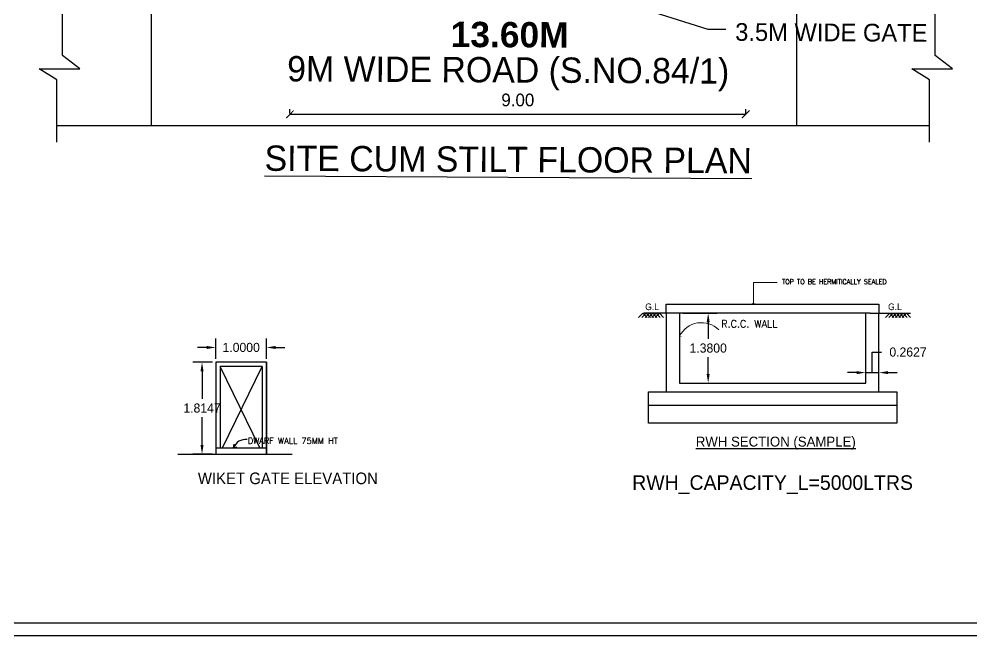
# Model space of a CAD drawing. Header units: metres. Extents: x 0 to 118, y 0 to 55.
# Drawn here: x 18.42 to 37.24, y 0 to 12.18 of the extents above; entities that cross this region are included whole.
import ezdxf
from ezdxf import colors
from ezdxf.entities.mleader import LeaderData, LeaderLine
from ezdxf.enums import TextEntityAlignment as Align
from ezdxf.math import Vec2, Vec3

# ---------------------------------------------------------------- set-up
doc = ezdxf.new("R2010")
doc.units = ezdxf.units.M
doc.header["$LTSCALE"] = 25
doc.header["$MEASUREMENT"] = 0
doc.linetypes.add('DOT2', pattern=[0.125, 0, -0.125])
for name, color, linetype in [('DIM', 8, 'Continuous'), ('NOTIFIED_ROAD', 1, 'Continuous'), ('RWH', 7, 'Continuous'), ('TE', 7, 'Continuous'), ('TEXT', 4, 'Continuous'), ('WAL', 1, 'Continuous'), ('WALL', 125, 'Continuous'), ('WICKET_GATE', 57, 'Continuous')]:
    doc.layers.add(name, color=color, linetype=linetype)
doc.layers.add('FURN', color=33, linetype='Continuous', lineweight=18)
doc.styles.add('Arial-Bold', font='arialbd.ttf', dxfattribs={"height": 10})
doc.styles.add('T', font='ROMI____.pfb', dxfattribs={"width": 1.2, "height": 24})
doc.styles.add('T1', font='ROMANS.shx', dxfattribs={"width": 0.96, "height": 4})
doc.styles.add('UATEXT', font='GOTHIC.TTF')
doc.styles.add('USA TEXT', font='GOTHIC.TTF')
doc.dimstyles.new('1-200-GD', dxfattribs={"dimtxt": 0.25, "dimasz": 0.15, "dimexe": 0.1, "dimexo": 0.06, "dimgap": 0.15, "dimtad": 1, "dimzin": 3, "dimdsep": 46, "dimtxsty": 'USA TEXT', "dimblk": 'ARCHTICK', "dimcen": 0, "dimclrd": 252, "dimclrt": 12, "dimadec": 0, "dimazin": 0, "dimtfac": 1, "dimtix": 1, "dimtmove": 2, "dimatfit": 3, "dimldrblk": 'OPEN90', "dimfxl": 0, "dimtolj": 1, "dimtzin": 0, "dimarcsym": 0})
doc.dimstyles.get("Standard").update_dxf_attribs({"dimtxt": 0.18, "dimasz": 0.18, "dimexe": 0.18, "dimexo": 0.0625, "dimgap": 0.09, "dimtad": 0, "dimtih": 1, "dimtoh": 1, "dimdec": 4, "dimzin": 0, "dimdsep": 46, "dimtxsty": 'Standard', "dimcen": 0.09, "dimadec": 0, "dimazin": 0, "dimtfac": 1, "dimtdec": 4, "dimtofl": 0, "dimtmove": 0, "dimatfit": 3, "dimfxl": 0, "dimtolj": 1, "dimtzin": 0, "dimarcsym": 0})

# ---------------------------------------------------------------- blocks, each defined once
blk = doc.blocks.new('ARROW2')
at = {"layer": 'FURN'}
for points in [[(0, 0, 0, 1.41, 0), (-4, 4, 1.41, 1.41, 0)], [(0, 0, 0, 1.41, 0), (4, 4, 1.41, 1.41, 0)]]:
    blk.add_lwpolyline(points, format="xyseb", dxfattribs=at)
blk = doc.blocks.new('*D179')
at = {"layer": 'Defpoints', "color": 0}
for p in [(35.4, 5.198), (35.137, 4.991), (35.4, 4.991)]:
    blk.add_point(p, dxfattribs=at)
at = {"layer": 'WALL', "color": 0, "lineweight": -2}
for p, q in [((35.268, 5.198), (35.268, 5.603)), ((35.268, 5.603), (35.448, 5.603)), ((35.137, 5.053), (35.137, 5.378)), ((35.4, 5.053), (35.4, 5.378)), ((34.957, 5.198), (34.777, 5.198)), ((35.137, 5.198), (35.4, 5.198)), ((35.58, 5.198), (35.76, 5.198))]:
    blk.add_line(p, q, dxfattribs=at)
at = {"layer": 'WALL', "color": 0}
for points in [[(34.957, 5.228), (34.957, 5.168), (35.137, 5.198)], [(35.58, 5.228), (35.58, 5.168), (35.4, 5.198)]]:
    blk.add_solid(points, dxfattribs=at)
at = {"layer": 'WALL', "color": 0, "insert": (35.973, 5.603), "char_height": 0.18, "attachment_point": 5}
blk.add_mtext('\\A1;0.2627', dxfattribs=at)
blk = doc.blocks.new('*D180')
at = {"layer": 'Defpoints', "color": 0}
for p in [(31.461, 6.371), (32.027, 6.371), (31.461, 4.991)]:
    blk.add_point(p, dxfattribs=at)
at = {"layer": 'RWH', "color": 0, "lineweight": -2}
for p, q in [((31.524, 6.371), (32.207, 6.371)), ((31.524, 4.991), (32.207, 4.991))]:
    blk.add_line(p, q, dxfattribs=at)
at = {"layer": 'RWH', "color": 130, "lineweight": -2}
for p, q in [((32.027, 6.191), (32.027, 5.861)), ((32.027, 5.171), (32.027, 5.501))]:
    blk.add_line(p, q, dxfattribs=at)
at = {"layer": 'RWH', "color": 130}
for points in [[(31.997, 6.191), (32.057, 6.191), (32.027, 6.371)], [(31.997, 5.171), (32.057, 5.171), (32.027, 4.991)]]:
    blk.add_solid(points, dxfattribs=at)
at = {"layer": 'RWH', "color": 130, "insert": (32.027, 5.681), "char_height": 0.18, "attachment_point": 5}
blk.add_mtext('\\A1;1.3800', dxfattribs=at)
blk = doc.blocks.new('_ArchTick')
at = {"color": 0, "linetype": 'ByBlock', "const_width": 0.15}
blk.add_lwpolyline([(-0.5, -0.5), (0.5, 0.5)], dxfattribs=at)
blk = doc.blocks.new('*D209')
at = {"layer": 'Defpoints', "color": 0}
for p in [(23.768, 10.253), (32.768, 10.297), (32.768, 10.253)]:
    blk.add_point(p, dxfattribs=at)
at = {"layer": 'NOTIFIED_ROAD', "color": 1, "linetype": 'DOT2', "lineweight": -2}
for p, q in [((23.768, 10.313), (23.768, 10.397)), ((32.768, 10.313), (32.768, 10.397))]:
    blk.add_line(p, q, dxfattribs=at)
at = {"layer": 'NOTIFIED_ROAD', "color": 1, "lineweight": -2}
blk.add_line((23.768, 10.297), (32.768, 10.297), dxfattribs=at)
at = {"layer": 'NOTIFIED_ROAD', "color": 1, "lineweight": -2, "xscale": 0.15, "yscale": 0.15, "zscale": 0.15, "rotation": 180}
blk.add_blockref('_ArchTick', (23.768, 10.297), dxfattribs=at)
at = {"layer": 'NOTIFIED_ROAD', "color": 1, "lineweight": -2, "xscale": 0.15, "yscale": 0.15, "zscale": 0.15}
blk.add_blockref('_ArchTick', (32.768, 10.297), dxfattribs=at)
at = {"layer": 'NOTIFIED_ROAD', "color": 1, "insert": (28.268, 10.578), "char_height": 0.25, "attachment_point": 5, "style": 'USA TEXT'}
blk.add_mtext('\\A1;9.00', dxfattribs=at)
blk = doc.blocks.new('_Open90')
at = {"color": 0, "linetype": 'ByBlock', "lineweight": -2}
for p, q in [((0, 0), (-1, 0)), ((-0.5, 0.5), (0, 0)), ((0, 0), (-0.5, -0.5))]:
    blk.add_line(p, q, dxfattribs=at)
blk = doc.blocks.new('*D216')
at = {"layer": 'Defpoints', "color": 0}
for p in [(22.032, 5.405), (22.305, 5.405), (22.305, 3.59)]:
    blk.add_point(p, dxfattribs=at)
at = {"layer": 'WICKET_GATE', "color": 0, "lineweight": -2}
for p, q in [((22.242, 5.405), (21.852, 5.405)), ((22.032, 5.225), (22.032, 4.677)), ((22.032, 3.77), (22.032, 4.317)), ((22.242, 3.59), (21.852, 3.59))]:
    blk.add_line(p, q, dxfattribs=at)
at = {"layer": 'WICKET_GATE', "color": 0}
for points in [[(22.002, 5.225), (22.062, 5.225), (22.032, 5.405)], [(22.002, 3.77), (22.062, 3.77), (22.032, 3.59)]]:
    blk.add_solid(points, dxfattribs=at)
at = {"layer": 'WICKET_GATE', "color": 0, "insert": (22.032, 4.497), "char_height": 0.18, "attachment_point": 5}
blk.add_mtext('\\A1;1.8147', dxfattribs=at)
blk = doc.blocks.new('*D217')
at = {"layer": 'Defpoints', "color": 0}
for p in [(23.305, 5.694), (22.305, 5.405), (23.305, 5.405)]:
    blk.add_point(p, dxfattribs=at)
at = {"layer": 'WICKET_GATE', "color": 0, "lineweight": -2}
for p, q in [((22.305, 5.467), (22.305, 5.874)), ((23.305, 5.467), (23.305, 5.874)), ((22.125, 5.694), (21.945, 5.694)), ((23.485, 5.694), (23.665, 5.694))]:
    blk.add_line(p, q, dxfattribs=at)
at = {"layer": 'WICKET_GATE', "color": 0}
for points in [[(22.125, 5.724), (22.125, 5.664), (22.305, 5.694)], [(23.485, 5.724), (23.485, 5.664), (23.305, 5.694)]]:
    blk.add_solid(points, dxfattribs=at)
at = {"layer": 'WICKET_GATE', "color": 0, "insert": (22.805, 5.694), "char_height": 0.18, "attachment_point": 5}
blk.add_mtext('\\A1;1.0000', dxfattribs=at)

msp = doc.modelspace()

# ---------------------------------------------------------------- linework, layer by layer
for p, q in [((19.27712, 11.45435), (19.27712, 12.59786)), ((36.50981, 11.45435), (36.50981, 12.59786)), ((19.61863, 11.191), (19.27712, 11.45435)), ((36.85131, 11.191), (36.50981, 11.45435)), ((19.1626, 10.97725), (18.81655, 11.191)), ((18.81655, 11.191), (19.61863, 11.191)), ((36.39529, 10.97725), (36.04924, 11.191)), ((36.04924, 11.191), (36.85131, 11.191)), ((19.1626, 10.0709), (19.1626, 10.97725)), ((36.39529, 10.0709), (36.39529, 10.97725)), ((36.39529, 10.0709), (19.1626, 10.0709)), ((19.1626, 9.74818), (19.1626, 10.0709)), ((36.39529, 9.74818), (36.39529, 10.0709))]:
    msp.add_line(p, q)
for points in [[(0, 54.95626), (83.49573, 54.95626), (83.49573, 0), (0, 0)], [(0.25, 54.70626), (83.24573, 54.70626), (83.24573, 0.25), (0.25, 0.25)]]:
    msp.add_lwpolyline(points, close=True)
at = {"layer": 'Defpoints', "color": 0, "linetype": 'ByBlock'}
for p in [(31.8768, 6.37083), (31.8768, 4.99083)]:
    msp.add_point(p, dxfattribs=at)
at = {"layer": 'DIM'}
for q in [(22.66686, 3.78232), (22.72164, 3.73145)]:
    msp.add_line((22.65521, 3.71485), q, dxfattribs=at)
msp.add_arc((22.89238, 3.62386), 0.25402, 83.35485, 159.011928, dxfattribs=at)
at = {"layer": 'FURN'}
for p, q in [((32.92469, 6.97912), (33.38736, 6.97912)), ((32.92469, 6.54344), (32.92469, 6.97912))]:
    msp.add_line(p, q, dxfattribs=at)
msp.add_arc((31.89394, 5.69997), 0.4834, 44.836453, 153.695818, dxfattribs=at)
at = {"layer": 'NOTIFIED_ROAD', "color": 1}
msp.add_lwpolyline([(21.03621, 12.30537), (33.76825, 12.30537), (33.76825, 10.0709), (21.03621, 10.0709)], close=True, dxfattribs=at)
at = {"layer": 'WAL', "color": 12}
for p, q in [((30.65267, 6.28489), (30.73589, 6.37245)), ((30.71833, 6.28489), (30.80156, 6.37245)), ((30.81912, 6.28489), (30.73589, 6.37245)), ((30.784, 6.28489), (30.86723, 6.37245)), ((30.88479, 6.28489), (30.80156, 6.37245)), ((30.84967, 6.28489), (30.9329, 6.37245)), ((30.95046, 6.28489), (30.86723, 6.37245)), ((30.91534, 6.28489), (30.99856, 6.37245)), ((30.981, 6.28489), (31.06423, 6.37245)), ((31.08179, 6.28489), (30.99856, 6.37245)), ((35.52899, 6.28489), (35.61221, 6.37245)), ((35.59465, 6.28489), (35.67788, 6.37245)), ((35.69544, 6.28489), (35.61221, 6.37245)), ((35.66032, 6.28489), (35.74355, 6.37245)), ((35.76111, 6.28489), (35.67788, 6.37245)), ((35.72599, 6.28489), (35.80922, 6.37245)), ((35.82678, 6.28489), (35.74355, 6.37245)), ((35.79166, 6.28489), (35.87488, 6.37245)), ((35.89244, 6.28489), (35.80922, 6.37245)), ((35.85732, 6.28489), (35.94055, 6.37245)), ((35.95811, 6.28489), (35.87488, 6.37245)), ((36.02378, 6.28489), (35.94055, 6.37245))]:
    msp.add_line(p, q, dxfattribs=at)
at = {"layer": 'WAL', "color": 7}
for p, q in [((31.37359, 6.37083), (30.75565, 6.37083)), ((35.22441, 6.37083), (36.02093, 6.37083))]:
    msp.add_line(p, q, dxfattribs=at)
at = {"layer": 'WAL', "color": 1}
for p, q in [((31.01612, 6.28489), (30.9329, 6.37245)), ((31.14746, 6.28489), (31.06423, 6.37245))]:
    msp.add_line(p, q, dxfattribs=at)
at = {"layer": 'WALL', "color": 0}
for p, q in [((31.19848, 6.37083), (31.19848, 6.54594)), ((31.19848, 6.54594), (35.13686, 6.54594)), ((35.13686, 6.54594), (35.39953, 6.54594)), ((35.39953, 6.54594), (35.39953, 6.37083)), ((31.19848, 6.37083), (31.19848, 4.99083)), ((35.22441, 6.37083), (31.37359, 6.37083)), ((31.46115, 6.37083), (31.46115, 4.99083)), ((35.13686, 4.99083), (35.13686, 6.37083)), ((35.39953, 4.81571), (35.39953, 6.37083)), ((31.19848, 4.99083), (31.19848, 4.81571)), ((31.46115, 4.99083), (35.13686, 4.99083)), ((30.84825, 4.20282), (30.84825, 4.81571)), ((30.84825, 4.81571), (31.19848, 4.81571)), ((31.19848, 4.81571), (35.39953, 4.81571)), ((35.39953, 4.81571), (35.74976, 4.81571)), ((35.74976, 4.81571), (35.74976, 4.20282)), ((30.84825, 4.55304), (35.74976, 4.55304)), ((35.74976, 4.20282), (30.84825, 4.20282))]:
    msp.add_line(p, q, dxfattribs=at)
at = {"layer": 'WALL', "color": 1}
for p, q in [((23.30474, 5.40456), (22.30474, 5.40456)), ((22.30474, 5.40456), (22.30474, 3.58985)), ((22.38807, 5.32123), (22.38807, 3.71485)), ((23.17081, 3.71485), (22.38807, 5.32123)), ((23.22141, 5.32123), (22.38807, 5.32123)), ((22.43867, 3.71485), (23.22141, 5.32123)), ((23.22141, 5.32123), (23.22141, 3.71485)), ((23.30474, 5.40456), (23.30474, 3.58985)), ((21.55474, 3.58985), (23.81145, 3.58985)), ((22.30474, 3.71485), (23.30474, 3.71485))]:
    msp.add_line(p, q, dxfattribs=at)
at = {"layer": 'WICKET_GATE'}
msp.add_lwpolyline([(22.30474, 3.58985), (23.30474, 3.58985), (23.30474, 5.40456), (22.30474, 5.40456)], close=True, dxfattribs=at)

# ---------------------------------------------------------------- block references
at = {"layer": 'DIM', "xscale": -0.0072964015151515, "yscale": 0.0072964015151515, "zscale": 0.0072964015151451}
msp.add_blockref('ARROW2', (32.92469, 6.54344), dxfattribs=at)
at = {"layer": 'DIM', "xscale": -0.0072964015152988, "yscale": 0.0072964015151515, "zscale": 0.0072964015151451, "rotation": 316.4060953670703}
msp.add_blockref('ARROW2', (31.46059, 5.91419), dxfattribs=at)

# ---------------------------------------------------------------- texts
for s, height, style, p in [('13.60M', 0.5, 'Arial-Bold', (28.10665, 11.86863)), ('3.5M WIDE GATE', 0.35, 'UATEXT', (34.4591, 11.91191)), ('9M WIDE ROAD (S.NO.84/1)', 0.5, 'UATEXT', (28.07883, 11.17368)), ('%%USITE CUM STILT FLOOR PLAN', 0.5, 'UATEXT', (28.07883, 9.40593))]:
    msp.add_text(s, height=height, rotation=359.698808, dxfattribs=dict(style=style)).set_placement(p, align=Align.MIDDLE_CENTER)
at = {"layer": 'DIM', "color": 2, "style": 'T1', "width": 0.96}
for s, height, p in [('TOP TO BE HERMITICALLY SEALED', 0.0957653, (33.48627, 6.94317)), ('R.C.C. WALL', 0.145928, (32.2834, 6.08548))]:
    msp.add_text(s, height=height, dxfattribs=at).set_placement(p)
at = {"layer": 'DIM', "style": 'T1', "width": 0.96}
msp.add_text('DWARF WALL 75MM HT', height=0.1227692, dxfattribs=at).set_placement((22.93589, 3.79003))
at = {"layer": 'RWH', "color": 130, "insert": (33.299, 2.98516), "char_height": 0.2875, "attachment_point": 5}
msp.add_mtext_dynamic_manual_height_columns('RWH_CAPACITY_L=5000LTRS', width=9.3695657, gutter_width=0.9, heights=[0], dxfattribs=at)
at = {"layer": 'TE', "color": 1, "style": 'T', "width": 0.96}
for p in [(30.78326, 6.4309), (35.57922, 6.4309)]:
    msp.add_text('G.L', height=0.131335, dxfattribs=at).set_placement(p)
at = {"layer": 'TEXT', "style": 'UATEXT'}
msp.add_text('%%URWH SECTION (SAMPLE)', height=0.1950347, dxfattribs=at).set_placement((31.78267, 3.7378))
at = {"layer": 'TEXT', "color": 5, "style": 'T', "width": 0.96}
msp.add_text('WIKET GATE ELEVATION', height=0.2295684, dxfattribs=at).set_placement((21.95067, 2.99581))

# ---------------------------------------------------------------- dimensions: what is measured, and where the dimension line sits
at = {"layer": 'NOTIFIED_ROAD', "color": 1}
dim = msp.add_linear_dim(base=(32.7682, 10.29687), p1=(23.7682, 10.25284), p2=(32.7682, 10.25284), dimstyle='1-200-GD', override={"dimclrd": 1, "dimclre": 1, "dimclrt": 1}, dxfattribs=at)
dim.commit()
dim.dimension.update_dxf_attribs({"geometry": '*D209', "text_midpoint": (28.2682, 10.57816)})
at = {"layer": 'RWH', "color": 130}
dim = msp.add_linear_dim(base=(32.02732, 6.37083), p1=(31.46115, 4.99083), p2=(31.46115, 6.37083), angle=90, dimstyle='Standard', override={"dimscale": 1, "dimclrd": 130, "dimclrt": 130}, dxfattribs=at)
dim.commit()
dim.dimension.update_dxf_attribs({"geometry": '*D180', "text_midpoint": (32.02732, 5.68083)})
at = {"layer": 'WALL', "color": 0}
dim = msp.add_linear_dim(base=(35.39953, 5.19842), p1=(35.13686, 4.99083), p2=(35.39953, 4.99083), dimstyle='Standard', override={"dimscale": 1, "dimtxt": 0.18, "dimtmove": 1, "dimfxl": 5}, dxfattribs=at)
dim.commit()
dim.dimension.update_dxf_attribs({"geometry": '*D179', "text_midpoint": (35.53819, 5.60342)})
at = {"layer": 'WICKET_GATE', "color": 2}
dim = msp.add_linear_dim(base=(23.30474, 5.69409), p1=(22.30474, 5.40456), p2=(23.30474, 5.40456), dimstyle='Standard', override={"dimscale": 1}, dxfattribs=at)
dim.commit()
dim.dimension.update_dxf_attribs({"geometry": '*D217', "text_midpoint": (22.80474, 5.69409)})
at = {"layer": 'WICKET_GATE', "color": 1}
dim = msp.add_linear_dim(base=(22.03247, 5.40456), p1=(22.30474, 3.58985), p2=(22.30474, 5.40456), angle=90, dimstyle='Standard', override={"dimscale": 1}, dxfattribs=at)
dim.commit()
dim.dimension.update_dxf_attribs({"geometry": '*D216', "text_midpoint": (22.03247, 4.49721)})

# ---------------------------------------------------------------- leaders
ml = msp.add_multileader_mtext('Standard')
ml.set_content('', color=256)
ml.set_leader_properties()
ml.build(insert=Vec2(0, 0))
ml.multileader.update_dxf_attribs({"text_right_attachment_type": 6, "dogleg_length": 0.36, "arrow_head_size": 0.18})
ctx = ml.context
ctx.base_point, ctx.char_height, ctx.arrow_head_size, ctx.landing_gap_size, ctx.plane_origin = Vec3(32.37819, 11.97536), 0.18, 0.18, 0.09, Vec3(26.28137, 12.42257)
ctx.right_attachment = 6
notes = []
notes.append((ctx, [(1, (1, 1, 0), (32.01819, 11.97536), (1, 0), 0.36, [(0, [(30.78096, 12.36473)], 0, [])])]))
ctx.mtext.insert, ctx.mtext.flow_direction = Vec3(32.46819, 12.06536), 5
for ctx, leaders in notes:
    for number, flags, end, landing, length, lines in leaders:
        leader = LeaderData()
        leader.index, (leader.has_last_leader_line, leader.has_dogleg_vector, leader.attachment_direction) = number, flags
        leader.last_leader_point, leader.dogleg_vector, leader.dogleg_length = Vec3(end), Vec3(landing), length
        for number, points, colour, breaks in lines:
            line = LeaderLine()
            line.index, line.vertices, line.color, line.breaks = number, Vec3.list(points), colors.encode_raw_color(colour), breaks
            leader.lines.append(line)
        ctx.leaders.append(leader)

doc.saveas('drawing.dxf')
